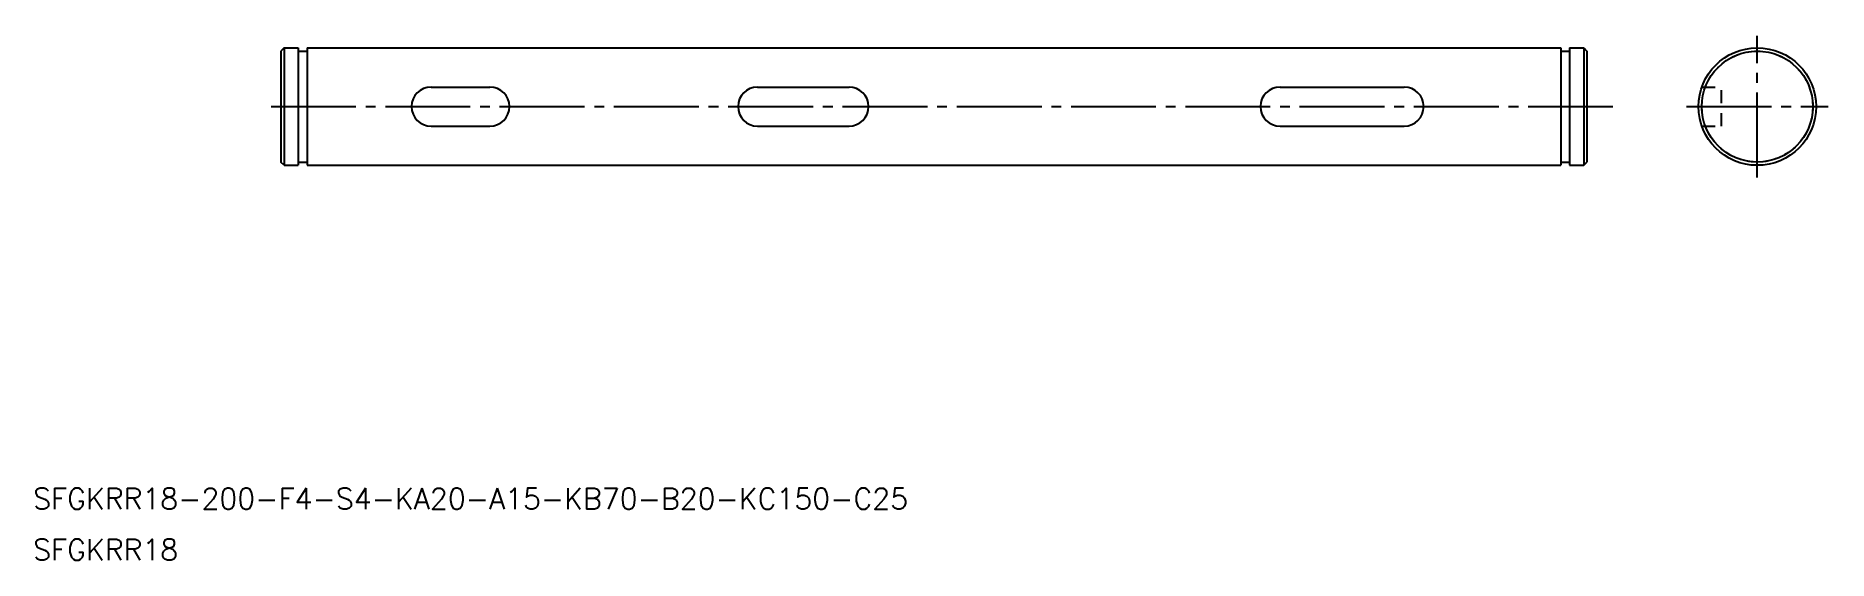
# Model space of a CAD drawing. Extents: x 46 to 320, y -72 to 8.
import ezdxf

# ---------------------------------------------------------------- set-up
doc = ezdxf.new("R2010")
doc.units = 0
doc.linetypes.add('CENTER', pattern=[17.5, 13, -1.5, 1.5, -1.5])
doc.linetypes.add('DASHED', pattern=[3.5, 2, -1.5])
doc.layers.get('0').update_dxf_attribs({"linetype": 'CONTINUOUS'})
doc.layers.add('CENTER', color=1, linetype='CENTER')
doc.styles.get("Standard").update_dxf_attribs({"font": 'txt.shx', "bigfont": '@extfont2.shx'})

msp = doc.modelspace()

# ---------------------------------------------------------------- linework, layer by layer
at = {"color": 7, "linetype": 'CONTINUOUS'}
for p, q in [((83.64, 6.1), (83.14, 5.6)), ((83.14, 5.6), (83.14, -11.4)), ((83.64, 6.1), (85.79, 6.1)), ((83.64, 6.1), (83.64, -11.9)), ((85.79, 6.1), (85.79, -11.9)), ((85.79, 5.6), (87.14, 5.6)), ((87.14, 6.1), (87.14, -11.9)), ((87.14, 6.1), (279.14, 6.1)), ((279.14, 6.1), (279.14, -11.9)), ((279.14, 5.6), (280.49, 5.6)), ((280.49, 6.1), (282.64, 6.1)), ((280.49, 6.1), (280.49, -11.9)), ((282.64, 6.1), (283.14, 5.6)), ((282.64, 6.1), (282.64, -11.9)), ((283.14, 5.6), (283.14, -11.4)), ((106.14, 0.1), (115.14, 0.1)), ((156.14, 0.1), (170.14, 0.1)), ((236.14, 0.1), (255.14, 0.1)), ((106.14, -5.9), (115.14, -5.9)), ((156.14, -5.9), (170.14, -5.9)), ((236.14, -5.9), (255.14, -5.9)), ((83.64, -11.9), (83.14, -11.4)), ((83.64, -11.9), (85.79, -11.9)), ((85.79, -11.4), (87.14, -11.4)), ((87.14, -11.9), (279.14, -11.9)), ((279.14, -11.4), (280.49, -11.4)), ((280.49, -11.9), (282.64, -11.9)), ((282.64, -11.9), (283.14, -11.4))]:
    msp.add_line(p, q, dxfattribs=at)
at = {"color": 3, "linetype": 'DASHED'}
for p, q in [((300.75, 0.1), (303.73, 0.1)), ((303.73, -5.9), (303.73, 0.1)), ((300.75, -5.9), (303.73, -5.9))]:
    msp.add_line(p, q, dxfattribs=at)
for p, q in [((283.14, -0.15), (283.14, -0.15)), ((283.14, -2.9), (283.14, -2.9))]:
    msp.add_line(p, q)
at = {"color": 7, "linetype": 'CONTINUOUS'}
for radius in [9, 8.5]:
    msp.add_circle((309.23, -2.9), radius, dxfattribs=at)
at = {"color": 3, "linetype": 'DASHED'}
msp.add_circle((309.23, -2.9), 8.5, dxfattribs=at)
at = {"color": 7, "linetype": 'CONTINUOUS'}
for centre, start, end in [((106.14, -2.9), 90, 270), ((115.14, -2.9), 270, 90), ((156.14, -2.9), 90, 270), ((170.14, -2.9), 270, 90), ((236.14, -2.9), 90, 270), ((255.14, -2.9), 270, 90)]:
    msp.add_arc(centre, 3, start, end, dxfattribs=at)
at = {"layer": 'CENTER', "color": 1, "linetype": 'CENTER'}
for p, q in [((309.23, -13.74), (309.23, 7.94)), ((81.64, -2.9), (287.12, -2.9)), ((298.39, -2.9), (320.08, -2.9))]:
    msp.add_line(p, q, dxfattribs=at)

# ---------------------------------------------------------------- texts
for s, p in [('SFGKRR18-200-F4-S4-KA20-A15-KB70-B20-KC150-C25', (45.2, -64.56)), ('SFGKRR18', (45.2, -72.39))]:
    msp.add_text(s, height=3.2).set_placement(p)

doc.saveas('drawing.dxf')
